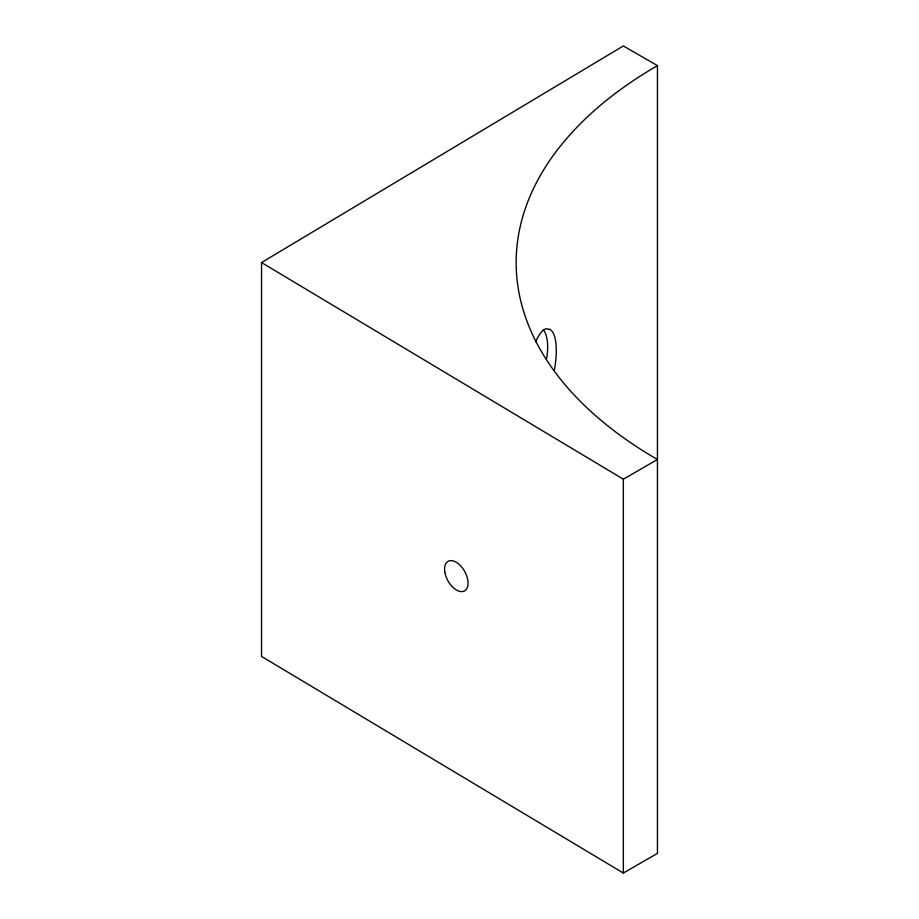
<?xml version="1.0" encoding="UTF-8"?>
<svg xmlns="http://www.w3.org/2000/svg" width="919" height="919" viewBox="0 0 919 919"><rect width="100%" height="100%" fill="white"/><g stroke="black" fill="none" stroke-linecap="round" stroke-linejoin="round"><path stroke-width="1.38" d="M543.163 329.91L546.265 328.703L549.125 329.507M261.547 262.57L623.346 45.95L657.453 65.64L657.453 853.36L623.346 873.05L261.547 656.43L261.547 262.57L623.346 479.19L623.346 873.05M623.346 479.19L657.453 459.5A482.372 278.491 0 0 1 657.453 65.64M544.278 330.874A49.925 24.813 -66.1 0 1 546.495 359.145M549.229 329.117A48.948 15.784 -76.1 0 1 554.479 369.806M535.616 341.891A56.45 16.634 -84.6 0 1 543.163 330.335M444.819 572.181A16.933 9.604 60.9 0 0 464.221 591.066A16.933 9.604 60.9 0 0 459.868 565.059A16.933 9.604 60.9 0 0 444.819 572.181"/></g></svg>
